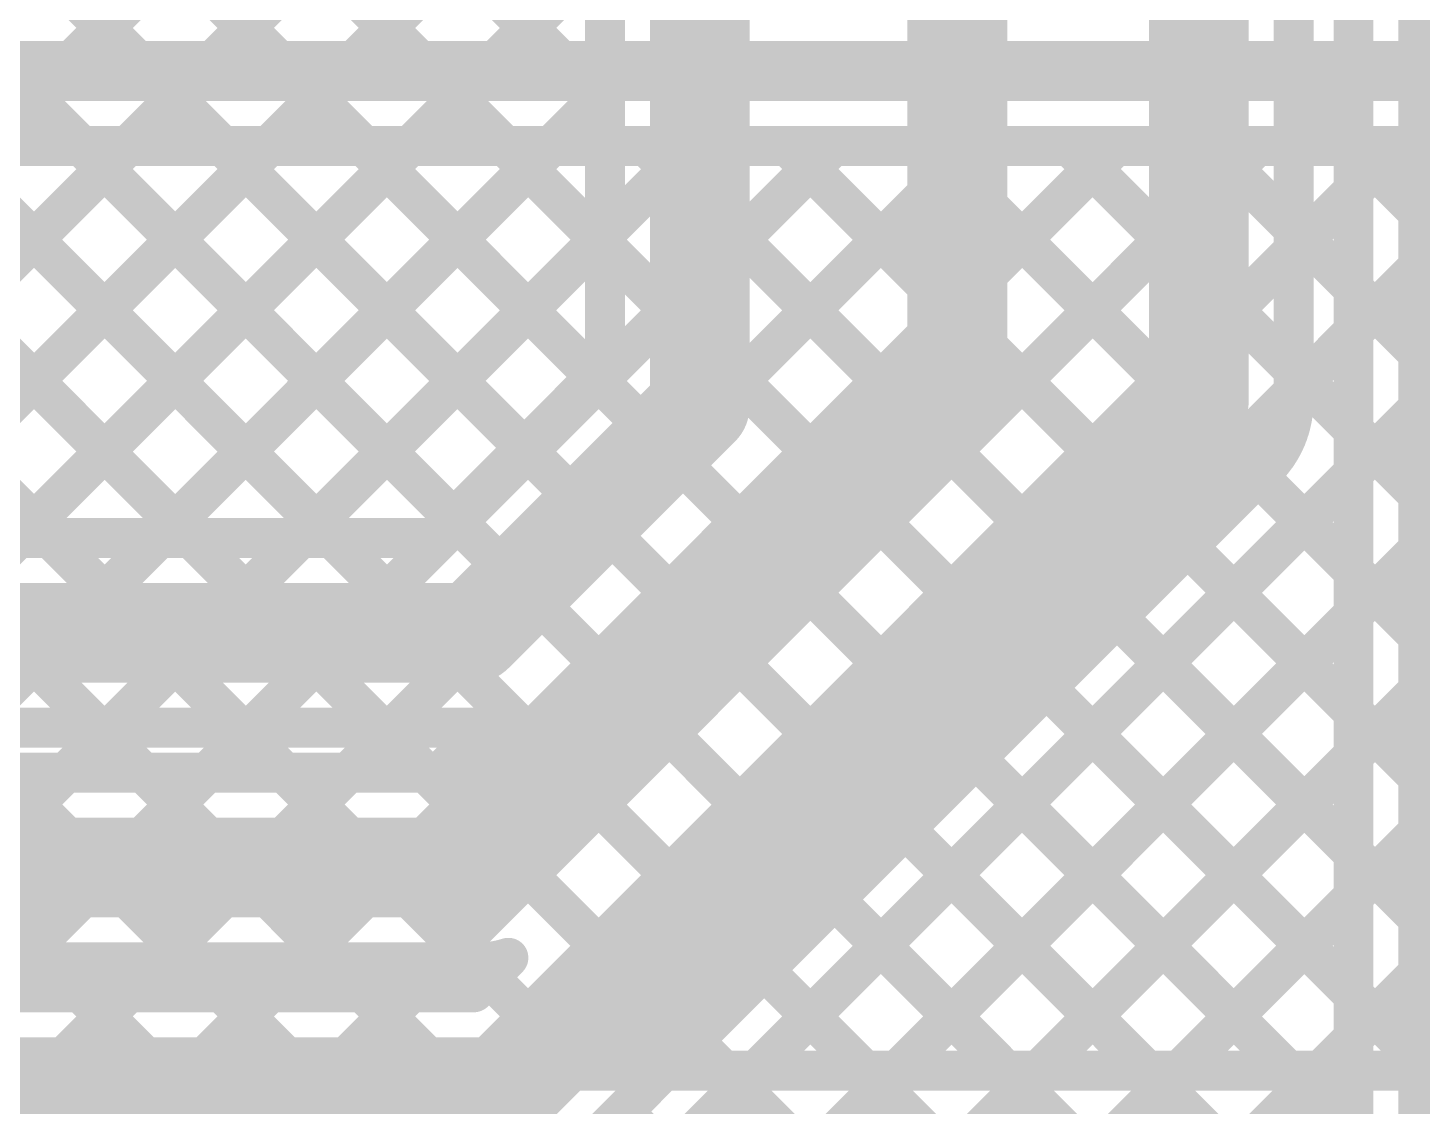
# Model space of a CAD drawing. Header units: millimetres. Extents: x -0.08 to 7.12, y -0.08 to 3.98.
# Drawn here: x 3.9977 to 4.2771, y 2.4042 to 2.6202 of the extents above; entities that cross this region are included whole.
import ezdxf

# ---------------------------------------------------------------- set-up
doc = ezdxf.new("R2010")
doc.units = ezdxf.units.MM
doc.header["$MEASUREMENT"] = 0
doc.layers.add('BottomLayer', color=5, linetype='Continuous')
doc.layers.add('TopLayer', color=1, linetype='Continuous')

msp = doc.modelspace()

# ---------------------------------------------------------------- linework, layer by layer
at = {"layer": 'BottomLayer'}
for points, const_width in [([(4.22854, 2.41132), (4.82842, 3.0112)], 0.008), ([(4.25682, 2.41132), (4.8567, 3.0112)], 0.008), ([(1.25451, 2.61151), (4.38419, 2.61151)], 0.012), ([(1.26072, 2.59651), (4.38419, 2.59651)], 0.008), ([(3.81051, 2.59651), (3.9957, 2.41132)], 0.008), ([(3.83256, 2.41132), (4.01775, 2.59651)], 0.008), ([(3.8388, 2.59651), (4.02398, 2.41132)], 0.008), ([(3.86084, 2.41132), (4.04603, 2.59651)], 0.008), ([(3.86708, 2.59651), (4.05227, 2.41132)], 0.008), ([(3.88913, 2.41132), (4.07432, 2.59651)], 0.008), ([(3.89536, 2.59651), (4.08055, 2.41132)], 0.008), ([(3.91741, 2.41132), (4.1026, 2.59651)], 0.008), ([(3.92365, 2.59651), (4.10884, 2.41132)], 0.008), ([(3.9457, 2.41132), (4.13088, 2.59651)], 0.008), ([(3.95193, 2.59651), (4.13712, 2.41132)], 0.008), ([(3.97398, 2.41132), (4.15917, 2.59651)], 0.008), ([(3.98022, 2.59651), (4.1654, 2.41132)], 0.008), ([(4.00227, 2.41132), (4.18745, 2.59651)], 0.008), ([(4.0085, 2.59651), (4.19369, 2.41132)], 0.008), ([(4.03055, 2.41132), (4.21574, 2.59651)], 0.008), ([(4.03679, 2.59651), (4.22197, 2.41132)], 0.008), ([(4.05883, 2.41132), (4.24402, 2.59651)], 0.008), ([(4.06507, 2.59651), (4.25026, 2.41132)], 0.008), ([(4.08712, 2.41132), (4.27231, 2.59651)], 0.008), ([(4.09335, 2.59651), (4.27854, 2.41132)], 0.008), ([(4.1154, 2.41132), (4.30059, 2.59651)], 0.008), ([(4.12164, 2.59651), (4.30683, 2.41132)], 0.008), ([(4.14369, 2.41132), (4.32887, 2.59651)], 0.008), ([(4.14992, 2.59651), (4.33511, 2.41132)], 0.008), ([(4.17197, 2.41132), (4.35716, 2.59651)], 0.008), ([(4.17821, 2.59651), (4.36339, 2.41132)], 0.008), ([(4.20026, 2.41132), (4.3855, 2.59656)], 0.008), ([(4.20649, 2.59651), (4.39168, 2.41132)], 0.008), ([(4.23478, 2.59651), (4.41996, 2.41132)], 0.008), ([(4.26306, 2.59651), (4.44825, 2.41132)], 0.008), ([(3.45956, 2.41132), (4.59563, 2.41132)], 0.008)]:
    msp.add_lwpolyline(points, dxfattribs=dict(at, const_width=const_width))
at = {"layer": 'BottomLayer', "const_width": 0.004}
for points in [[(4.0065, 2.59651, 1), (4.0105, 2.59651, 1)], [(4.01575, 2.59651, 1), (4.01975, 2.59651, 1)], [(4.03479, 2.59651, 1), (4.03879, 2.59651, 1)], [(4.04403, 2.59651, 1), (4.04803, 2.59651, 1)], [(4.06307, 2.59651, 1), (4.06707, 2.59651, 1)], [(4.07232, 2.59651, 1), (4.07632, 2.59651, 1)], [(4.09135, 2.59651, 1), (4.09535, 2.59651, 1)], [(4.1006, 2.59651, 1), (4.1046, 2.59651, 1)], [(4.11964, 2.59651, 1), (4.12364, 2.59651, 1)], [(4.12888, 2.59651, 1), (4.13288, 2.59651, 1)], [(4.14792, 2.59651, 1), (4.15192, 2.59651, 1)], [(4.15717, 2.59651, 1), (4.16117, 2.59651, 1)], [(4.17621, 2.59651, 1), (4.18021, 2.59651, 1)], [(4.18545, 2.59651, 1), (4.18945, 2.59651, 1)], [(4.20449, 2.59651, 1), (4.20849, 2.59651, 1)], [(4.21374, 2.59651, 1), (4.21774, 2.59651, 1)], [(4.23278, 2.59651, 1), (4.23678, 2.59651, 1)], [(4.24202, 2.59651, 1), (4.24602, 2.59651, 1)], [(4.26106, 2.59651, 1), (4.26506, 2.59651, 1)], [(4.27031, 2.59651, 1), (4.27431, 2.59651, 1)], [(3.9937, 2.41132, 1), (3.9977, 2.41132, 1)], [(4.00027, 2.41132, 1), (4.00427, 2.41132, 1)], [(4.02198, 2.41132, 1), (4.02598, 2.41132, 1)], [(4.02855, 2.41132, 1), (4.03255, 2.41132, 1)], [(4.05027, 2.41132, 1), (4.05427, 2.41132, 1)], [(4.05683, 2.41132, 1), (4.06083, 2.41132, 1)], [(4.07855, 2.41132, 1), (4.08255, 2.41132, 1)], [(4.08512, 2.41132, 1), (4.08912, 2.41132, 1)], [(4.10684, 2.41132, 1), (4.11084, 2.41132, 1)], [(4.1134, 2.41132, 1), (4.1174, 2.41132, 1)], [(4.13512, 2.41132, 1), (4.13912, 2.41132, 1)], [(4.14169, 2.41132, 1), (4.14569, 2.41132, 1)], [(4.1634, 2.41132, 1), (4.1674, 2.41132, 1)], [(4.16997, 2.41132, 1), (4.17397, 2.41132, 1)], [(4.19169, 2.41132, 1), (4.19569, 2.41132, 1)], [(4.19826, 2.41132, 1), (4.20226, 2.41132, 1)], [(4.21997, 2.41132, 1), (4.22397, 2.41132, 1)], [(4.22654, 2.41132, 1), (4.23054, 2.41132, 1)], [(4.24826, 2.41132, 1), (4.25226, 2.41132, 1)], [(4.25482, 2.41132, 1), (4.25882, 2.41132, 1)], [(4.27654, 2.41132, 1), (4.28054, 2.41132, 1)]]:
    msp.add_lwpolyline(points, format="xyb", close=True, dxfattribs=at)
at = {"layer": 'TopLayer'}
for points, const_width in [([(4.13239, 2.54439), (4.13239, 2.91051)], 0.02), ([(4.23239, 2.54539), (4.23239, 2.91051)], 0.02), ([(4.28239, 2.2762), (4.28239, 2.91051)], 0.02), ([(4.184, 2.54777), (4.184, 2.90891)], 0.02), ([(3.61612, 2.90403), (4.00215, 2.518)], 0.008), ([(3.64441, 2.90403), (4.03044, 2.518)], 0.008), ([(4.11339, 2.55226), (4.11339, 2.87198)], 0.008), ([(4.25139, 2.54539), (4.25139, 2.87198)], 0.008), ([(4.26339, 2.28407), (4.26339, 2.87198)], 0.008), ([(3.91096, 2.518), (4.11339, 2.72044)], 0.008), ([(3.87887, 2.69786), (4.05872, 2.518)], 0.008), ([(3.90621, 2.6988), (4.08307, 2.52194)], 0.008), ([(3.93429, 2.699), (4.09721, 2.53608)], 0.008), ([(3.96258, 2.699), (4.11135, 2.55022)], 0.008), ([(3.99086, 2.699), (4.11339, 2.57647)], 0.008), ([(4.01914, 2.699), (4.11339, 2.60475)], 0.008), ([(3.93924, 2.518), (4.11339, 2.69215)], 0.008), ([(3.96753, 2.518), (4.11339, 2.66387)], 0.008), ([(3.99581, 2.518), (4.11339, 2.63558)], 0.008), ([(4.25139, 2.60388), (4.26339, 2.61588)], 0.008), ([(4.02409, 2.518), (4.11339, 2.6073)], 0.008), ([(4.25139, 2.60817), (4.26339, 2.59617)], 0.008), ([(4.25139, 2.57559), (4.26339, 2.58759)], 0.008), ([(4.05238, 2.518), (4.11339, 2.57901)], 0.008), ([(4.25139, 2.57989), (4.26339, 2.56789)], 0.008), ([(4.25139, 2.54731), (4.26339, 2.55931)], 0.008), ([(4.08823, 2.452), (4.184, 2.54777)], 0.02), ([(4.07913, 2.518), (4.11339, 2.55226)], 0.008), ([(4.087, 2.499), (4.13239, 2.54439)], 0.02), ([(4.095, 2.408), (4.23239, 2.54539)], 0.02), ([(4.25139, 2.5516), (4.26339, 2.5396)], 0.008), ([(3.81512, 2.08275), (4.26339, 2.53102)], 0.008), ([(4.10846, 2.39459), (4.2458, 2.53193)], 0.008), ([(4.24429, 2.53042), (4.26339, 2.51132)], 0.008), ([(2.588, 2.518), (4.07913, 2.518)], 0.008), ([(4.23015, 2.51628), (4.26339, 2.48304)], 0.008), ([(2.588, 2.499), (4.087, 2.499)], 0.02), ([(3.84015, 2.0795), (4.26339, 2.50274)], 0.008), ([(4.21601, 2.50214), (4.26339, 2.45475)], 0.008), ([(4.20187, 2.488), (4.26339, 2.42647)], 0.008), ([(2.59587, 2.48), (4.087, 2.48)], 0.008), ([(4.00538, 2.471), (4.01438, 2.48)], 0.008), ([(4.01187, 2.48), (4.02087, 2.471)], 0.008), ([(4.03366, 2.471), (4.04266, 2.48)], 0.008), ([(4.04015, 2.48), (4.04915, 2.471)], 0.008), ([(4.06195, 2.471), (4.07095, 2.48)], 0.008), ([(4.06844, 2.48), (4.07744, 2.471)], 0.008), ([(4.08036, 2.471), (4.08953, 2.48017)], 0.008), ([(3.86844, 2.0795), (4.26339, 2.47446)], 0.008), ([(4.18772, 2.47385), (4.26339, 2.39818)], 0.008), ([(3.185, 2.471), (4.08036, 2.471)], 0.008), ([(3.185, 2.452), (4.08823, 2.452)], 0.02), ([(4.17358, 2.45971), (4.26339, 2.3699)], 0.008), ([(3.89672, 2.0795), (4.26339, 2.44617)], 0.008), ([(4.15944, 2.44557), (4.26339, 2.34161)], 0.008), ([(3.19287, 2.433), (4.08823, 2.433)], 0.008), ([(3.98966, 2.427), (3.99566, 2.433)], 0.008), ([(4.0023, 2.433), (4.0083, 2.427)], 0.008), ([(4.01795, 2.427), (4.02395, 2.433)], 0.008), ([(4.03059, 2.433), (4.03659, 2.427)], 0.008), ([(4.04623, 2.427), (4.05223, 2.433)], 0.008), ([(4.05887, 2.433), (4.06487, 2.427)], 0.008), ([(4.07452, 2.427), (4.08052, 2.433)], 0.008), ([(4.08713, 2.427), (4.09404, 2.43391)], 0.008), ([(4.08715, 2.433), (4.09014, 2.43001)], 0.008), ([(4.1453, 2.43143), (4.26339, 2.31333)], 0.008), ([(3.777, 2.427), (4.08713, 2.427)], 0.008), ([(3.92199, 2.07648), (4.26339, 2.41789)], 0.008), ([(4.13115, 2.41728), (4.26339, 2.28504)], 0.008), ([(3.777, 2.408), (4.095, 2.408)], 0.02), ([(4.11701, 2.40314), (4.24974, 2.27041)], 0.008)]:
    msp.add_lwpolyline(points, dxfattribs=dict(at, const_width=const_width))
for points, const_width in [([(4.26139, 2.61588, 1), (4.26539, 2.61588, 1)], 0.004), ([(4.11139, 2.6073, 1), (4.11539, 2.6073, 1)], 0.004), ([(4.24939, 2.60817, 1), (4.25339, 2.60817, 1)], 0.004), ([(4.11139, 2.60475, 1), (4.11539, 2.60475, 1)], 0.004), ([(4.24939, 2.60388, 1), (4.25339, 2.60388, 1)], 0.004), ([(4.26139, 2.59617, 1), (4.26539, 2.59617, 1)], 0.004), ([(4.26139, 2.58759, 1), (4.26539, 2.58759, 1)], 0.004), ([(4.11139, 2.57901, 1), (4.11539, 2.57901, 1)], 0.004), ([(4.24939, 2.57989, 1), (4.25339, 2.57989, 1)], 0.004), ([(4.11139, 2.57647, 1), (4.11539, 2.57647, 1)], 0.004), ([(4.24939, 2.57559, 1), (4.25339, 2.57559, 1)], 0.004), ([(4.26139, 2.56789, 1), (4.26539, 2.56789, 1)], 0.004), ([(4.26139, 2.55931, 1), (4.26539, 2.55931, 1)], 0.004), ([(4.179, 2.54777, 1), (4.189, 2.54777, 1)], 0.01), ([(4.179, 2.54777, 1), (4.189, 2.54777, 1)], 0.01), ([(4.10935, 2.55022, 1), (4.11335, 2.55022, 1)], 0.004), ([(4.11139, 2.55226, 1), (4.11539, 2.55226, 1)], 0.004), ([(4.11139, 2.55226, 1), (4.11539, 2.55226, 1)], 0.004), ([(4.12739, 2.54439, 1), (4.13739, 2.54439, 1)], 0.01), ([(4.12739, 2.54439, 1), (4.13739, 2.54439, 1)], 0.01), ([(4.22739, 2.54539, 1), (4.23739, 2.54539, 1)], 0.01), ([(4.22739, 2.54539, 1), (4.23739, 2.54539, 1)], 0.01), ([(4.24939, 2.5516, 1), (4.25339, 2.5516, 1)], 0.004), ([(4.24939, 2.54731, 1), (4.25339, 2.54731, 1)], 0.004), ([(4.24939, 2.54539, 1), (4.25339, 2.54539, 1)], 0.004), ([(4.24939, 2.54539, 1), (4.25339, 2.54539, 1)], 0.004), ([(4.24939, 2.54539, 1), (4.25339, 2.54539, 1)], 0.004), ([(4.26139, 2.5396, 1), (4.26539, 2.5396, 1)], 0.004), ([(4.09521, 2.53608, 1), (4.09921, 2.53608, 1)], 0.004), ([(4.24229, 2.53042, 1), (4.24629, 2.53042, 1)], 0.004), ([(4.2438, 2.53193, 1), (4.2478, 2.53193, 1)], 0.004), ([(4.2438, 2.53193, 1), (4.2478, 2.53193, 1)], 0.004), ([(4.24383, 2.53196, 1), (4.24783, 2.53196, 1)], 0.004), ([(4.26139, 2.53102, 1), (4.26539, 2.53102, 1)], 0.004), ([(4.08107, 2.52194, 1), (4.08507, 2.52194, 1)], 0.004), ([(3.99381, 2.518, 1), (3.99781, 2.518, 1)], 0.004), ([(4.00015, 2.518, 1), (4.00415, 2.518, 1)], 0.004), ([(4.02209, 2.518, 1), (4.02609, 2.518, 1)], 0.004), ([(4.02844, 2.518, 1), (4.03244, 2.518, 1)], 0.004), ([(4.05038, 2.518, 1), (4.05438, 2.518, 1)], 0.004), ([(4.05672, 2.518, 1), (4.06072, 2.518, 1)], 0.004), ([(4.07713, 2.518, 1), (4.08113, 2.518, 1)], 0.004), ([(4.07713, 2.518, 1), (4.08113, 2.518, 1)], 0.004), ([(4.22815, 2.51628, 1), (4.23215, 2.51628, 1)], 0.004), ([(4.26139, 2.51132, 1), (4.26539, 2.51132, 1)], 0.004), ([(4.082, 2.499, 1), (4.092, 2.499, 1)], 0.01), ([(4.082, 2.499, 1), (4.092, 2.499, 1)], 0.01), ([(4.21401, 2.50214, 1), (4.21801, 2.50214, 1)], 0.004), ([(4.26139, 2.50274, 1), (4.26539, 2.50274, 1)], 0.004), ([(4.19987, 2.488, 1), (4.20387, 2.488, 1)], 0.004), ([(4.26139, 2.48304, 1), (4.26539, 2.48304, 1)], 0.004), ([(4.00987, 2.48, 1), (4.01387, 2.48, 1)], 0.004), ([(4.01238, 2.48, 1), (4.01638, 2.48, 1)], 0.004), ([(4.03815, 2.48, 1), (4.04215, 2.48, 1)], 0.004), ([(4.04066, 2.48, 1), (4.04466, 2.48, 1)], 0.004), ([(4.06644, 2.48, 1), (4.07044, 2.48, 1)], 0.004), ([(4.06895, 2.48, 1), (4.07295, 2.48, 1)], 0.004), ([(4.085, 2.48, 1), (4.089, 2.48, 1)], 0.004), ([(4.08753, 2.48017, 1), (4.09153, 2.48017, 1)], 0.004), ([(4.26139, 2.47446, 1), (4.26539, 2.47446, 1)], 0.004), ([(4.18572, 2.47385, 1), (4.18972, 2.47385, 1)], 0.004), ([(4.00338, 2.471, 1), (4.00738, 2.471, 1)], 0.004), ([(4.01887, 2.471, 1), (4.02287, 2.471, 1)], 0.004), ([(4.03166, 2.471, 1), (4.03566, 2.471, 1)], 0.004), ([(4.04715, 2.471, 1), (4.05115, 2.471, 1)], 0.004), ([(4.05995, 2.471, 1), (4.06395, 2.471, 1)], 0.004), ([(4.07544, 2.471, 1), (4.07944, 2.471, 1)], 0.004), ([(4.07836, 2.471, 1), (4.08236, 2.471, 1)], 0.004), ([(4.07836, 2.471, 1), (4.08236, 2.471, 1)], 0.004), ([(4.08323, 2.452, 1), (4.09323, 2.452, 1)], 0.01), ([(4.08323, 2.452, 1), (4.09323, 2.452, 1)], 0.01), ([(4.17158, 2.45971, 1), (4.17558, 2.45971, 1)], 0.004), ([(4.26139, 2.45475, 1), (4.26539, 2.45475, 1)], 0.004), ([(4.15744, 2.44557, 1), (4.16144, 2.44557, 1)], 0.004), ([(4.26139, 2.44617, 1), (4.26539, 2.44617, 1)], 0.004), ([(3.99366, 2.433, 1), (3.99766, 2.433, 1)], 0.004), ([(4.0003, 2.433, 1), (4.0043, 2.433, 1)], 0.004), ([(4.02195, 2.433, 1), (4.02595, 2.433, 1)], 0.004), ([(4.02859, 2.433, 1), (4.03259, 2.433, 1)], 0.004), ([(4.05023, 2.433, 1), (4.05423, 2.433, 1)], 0.004), ([(4.05687, 2.433, 1), (4.06087, 2.433, 1)], 0.004), ([(4.07852, 2.433, 1), (4.08252, 2.433, 1)], 0.004), ([(4.08515, 2.433, 1), (4.08915, 2.433, 1)], 0.004), ([(4.08623, 2.433, 1), (4.09023, 2.433, 1)], 0.004), ([(4.08623, 2.433, 1), (4.09023, 2.433, 1)], 0.004), ([(4.08623, 2.433, 1), (4.09023, 2.433, 1)], 0.004), ([(4.09204, 2.43391, 1), (4.09604, 2.43391, 1)], 0.004), ([(4.09204, 2.43391, 1), (4.09604, 2.43391, 1)], 0.004), ([(4.09204, 2.43391, 1), (4.09604, 2.43391, 1)], 0.004), ([(4.08814, 2.43001, 1), (4.09214, 2.43001, 1)], 0.004), ([(4.1433, 2.43143, 1), (4.1473, 2.43143, 1)], 0.004), ([(4.0063, 2.427, 1), (4.0103, 2.427, 1)], 0.004), ([(4.01595, 2.427, 1), (4.01995, 2.427, 1)], 0.004), ([(4.03459, 2.427, 1), (4.03859, 2.427, 1)], 0.004), ([(4.04423, 2.427, 1), (4.04823, 2.427, 1)], 0.004), ([(4.06287, 2.427, 1), (4.06687, 2.427, 1)], 0.004), ([(4.07252, 2.427, 1), (4.07652, 2.427, 1)], 0.004), ([(4.08513, 2.427, 1), (4.08913, 2.427, 1)], 0.004), ([(4.08513, 2.427, 1), (4.08913, 2.427, 1)], 0.004), ([(4.26139, 2.42647, 1), (4.26539, 2.42647, 1)], 0.004), ([(4.12915, 2.41728, 1), (4.13315, 2.41728, 1)], 0.004), ([(4.26139, 2.41789, 1), (4.26539, 2.41789, 1)], 0.004), ([(4.09, 2.408, 1), (4.1, 2.408, 1)], 0.01), ([(4.09, 2.408, 1), (4.1, 2.408, 1)], 0.01), ([(4.11501, 2.40314, 1), (4.11901, 2.40314, 1)], 0.004)]:
    msp.add_lwpolyline(points, format="xyb", close=True, dxfattribs=dict(at, const_width=const_width))
at = {"layer": 'TopLayer', "const_width": 0.008}
for points in [[(4.25139, 2.54539, -0.199451), (4.2458, 2.53193)], [(4.25139, 2.54539, -0.198912), (4.24583, 2.53196)], [(4.09404, 2.43391, -0.077841), (4.08823, 2.433)], [(4.09404, 2.43391, -0.077841), (4.08823, 2.433)]]:
    msp.add_lwpolyline(points, format="xyb", dxfattribs=at)

doc.saveas('drawing.dxf')
